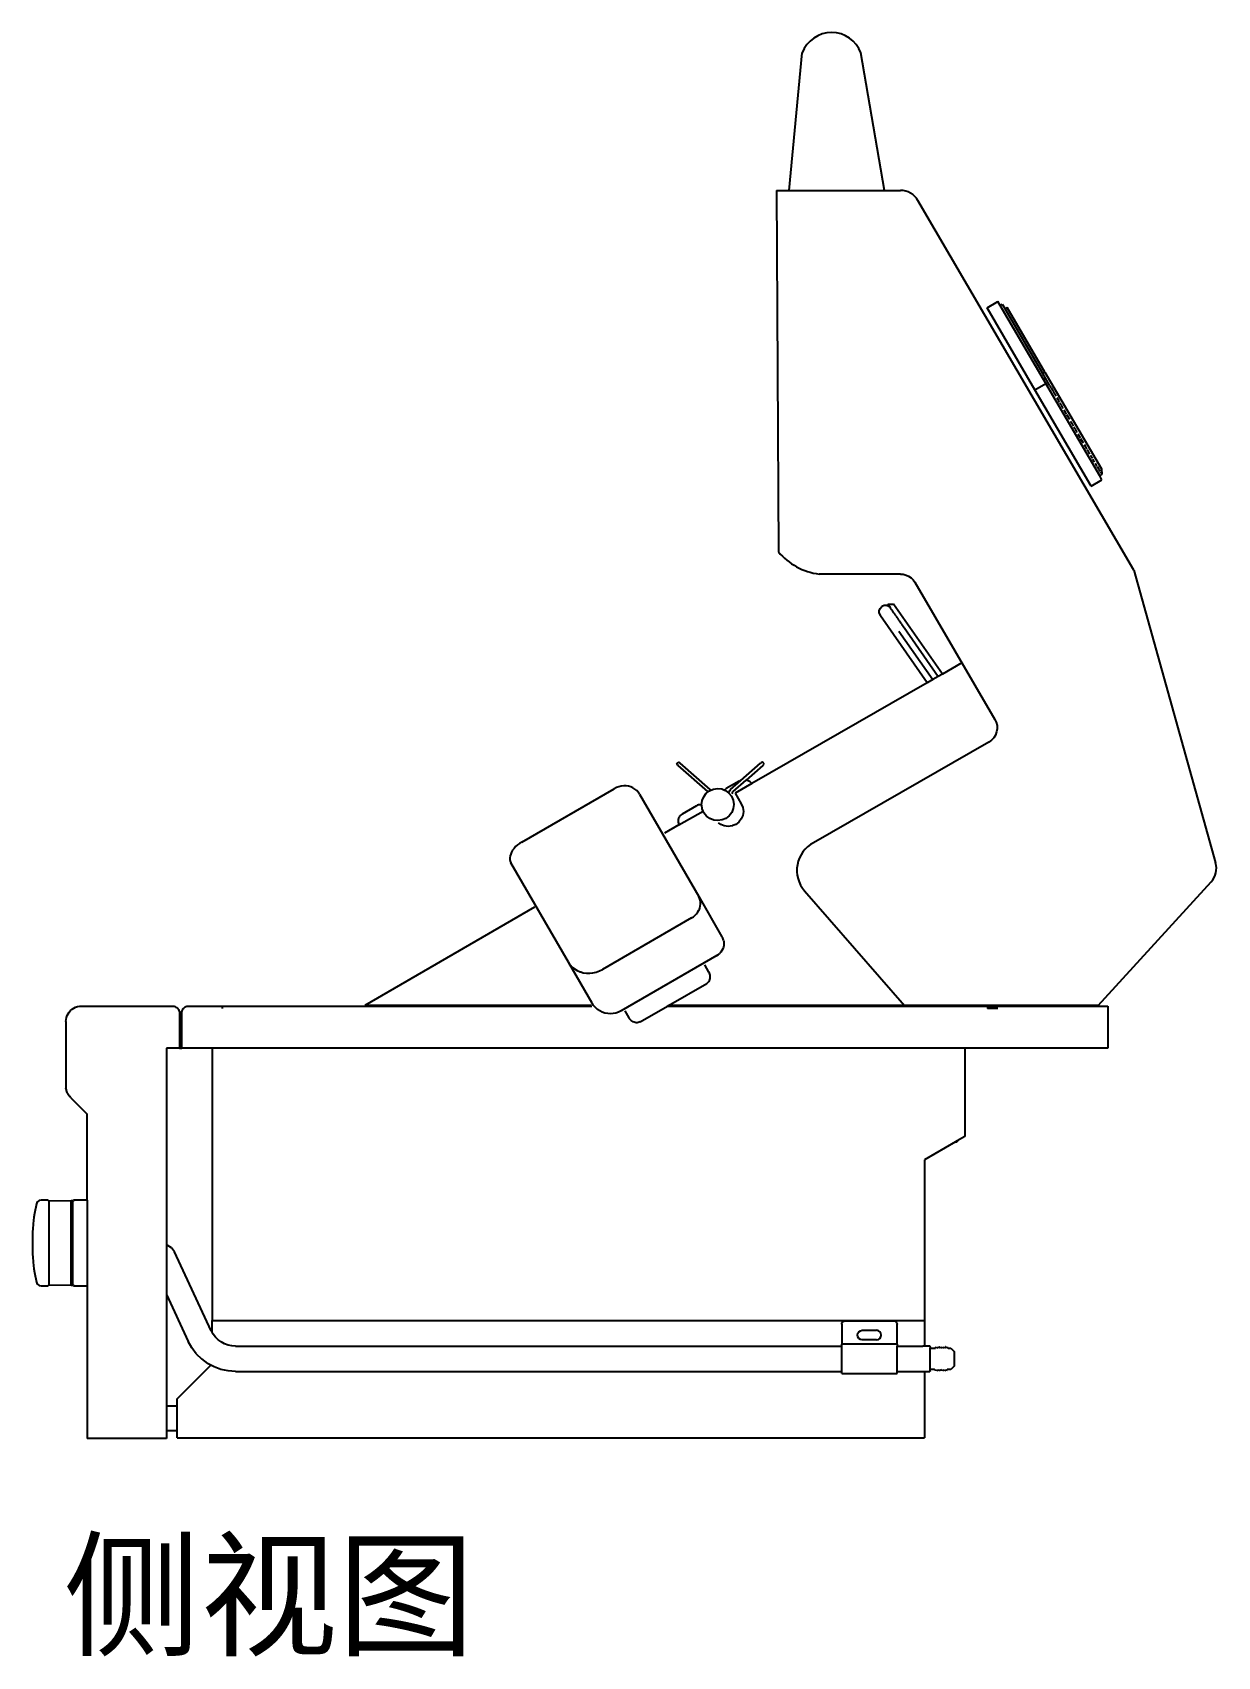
# Model space of a CAD drawing. Header units: millimetres. Extents: x 2468 to 3016, y 227 to 977.
import ezdxf

# ---------------------------------------------------------------- set-up
doc = ezdxf.new("R2010")
doc.units = ezdxf.units.MM
doc.header["$MEASUREMENT"] = 0
doc.layers.add('Edges', color=7, linetype='Continuous')
doc.styles.add('ZB_宋体', font='SimSun.ttf')

# ---------------------------------------------------------------- blocks, each defined once
blk = doc.blocks.new('Ruby5B-IR rs')
blk.add_line((-17.969, -14.698), (-19.938, -14.698))
at = {"layer": 'Edges'}
for p, q in [((-2.478, 16.354), (-2.151, 19.775)), ((-0.107, 16.354), (-0.692, 19.775)), ((-2.794, 16.354), (-2.747, 7.365)), ((-2.794, 16.354), (0.292, 16.354)), ((6.095, 6.905), (0.724, 16.106)), ((2.444, 13.434), (2.714, 13.592)), ((3.635, 11.394), (2.444, 13.434)), ((2.77, 13.495), (2.714, 13.592)), ((2.77, 13.495), (2.824, 13.527)), ((3.848, 11.648), (2.77, 13.495)), ((2.824, 13.527), (2.895, 13.406)), ((2.895, 13.406), (2.949, 13.438)), ((3.832, 11.8), (2.895, 13.406)), ((3.886, 11.832), (2.949, 13.438)), ((3.886, 11.832), (3.832, 11.8)), ((3.902, 11.68), (3.832, 11.8)), ((3.886, 11.832), (5.289, 9.427)), ((3.635, 11.394), (3.905, 11.552)), ((5.034, 8.997), (3.635, 11.394)), ((3.848, 11.648), (3.902, 11.68)), ((3.905, 11.552), (3.848, 11.648)), ((4.001, 11.51), (3.902, 11.68)), ((5.247, 9.251), (3.905, 11.552)), ((4.001, 11.51), (4.02, 11.477)), ((4.024, 11.471), (4.02, 11.477)), ((4.042, 11.439), (4.024, 11.471)), ((4.042, 11.439), (4.083, 11.37)), ((4.083, 11.37), (4.094, 11.351)), ((4.163, 11.234), (4.102, 11.338)), ((4.181, 11.202), (4.207, 11.157)), ((4.207, 11.157), (4.226, 11.123)), ((4.226, 11.123), (4.247, 11.09)), ((4.259, 11.069), (4.273, 11.044)), ((4.273, 11.044), (4.293, 11.009)), ((4.339, 10.931), (4.293, 11.009)), ((4.424, 10.787), (4.362, 10.892)), ((4.502, 10.652), (4.433, 10.77)), ((4.523, 10.616), (4.552, 10.567)), ((4.552, 10.567), (4.572, 10.531)), ((4.572, 10.531), (4.594, 10.494)), ((4.606, 10.473), (4.622, 10.447)), ((4.622, 10.447), (4.642, 10.412)), ((4.689, 10.331), (4.642, 10.412)), ((4.772, 10.191), (4.711, 10.294)), ((4.844, 10.067), (4.781, 10.175)), ((4.863, 10.034), (4.889, 9.99)), ((4.889, 9.99), (4.906, 9.959)), ((4.906, 9.959), (4.926, 9.926)), ((4.936, 9.909), (4.949, 9.886)), ((4.949, 9.886), (4.965, 9.857)), ((5.005, 9.791), (4.965, 9.857)), ((5.069, 9.682), (5.022, 9.762)), ((5.121, 9.592), (5.075, 9.67)), ((5.134, 9.569), (5.152, 9.539)), ((5.152, 9.539), (5.162, 9.519)), ((5.162, 9.519), (5.176, 9.498)), ((5.182, 9.487), (5.223, 9.417)), ((5.256, 9.361), (5.232, 9.402)), ((5.259, 9.355), (5.273, 9.331)), ((5.273, 9.331), (5.277, 9.323)), ((5.282, 9.315), (5.289, 9.304)), ((5.289, 9.427), (5.301, 9.283)), ((5.289, 9.304), (5.291, 9.299)), ((5.295, 9.293), (5.291, 9.299)), ((5.034, 8.997), (5.304, 9.154)), ((5.247, 9.251), (5.301, 9.283)), ((5.304, 9.154), (5.247, 9.251)), ((5.296, 9.292), (5.298, 9.288)), ((5.298, 9.288), (5.301, 9.283)), ((6.095, 6.905), (8.132, -0.376)), ((0.288, 6.81), (-1.733, 6.81)), ((0.288, 6.81), (0.36, 6.804)), ((0.36, 6.804), (0.43, 6.786)), ((0.43, 6.786), (0.495, 6.756)), ((0.495, 6.756), (0.554, 6.715)), ((0.554, 6.715), (0.605, 6.664)), ((0.605, 6.664), (0.647, 6.605)), ((0.647, 6.605), (2.64, 3.195)), ((0.041, 5.966), (-0.025, 6.061)), ((-0.025, 6.061), (0.119, 6.061)), ((1.336, 4.323), (0.119, 6.061)), ((-0.239, 5.898), (-0.217, 5.955)), ((-0.238, 5.837), (-0.239, 5.898)), ((-0.238, 5.837), (-0.213, 5.78)), ((-0.217, 5.955), (-0.175, 6)), ((-0.211, 5.778), (-0.213, 5.78)), ((-0.209, 5.774), (-0.211, 5.778)), ((0.959, 4.106), (-0.209, 5.774)), ((-0.118, 6.024), (-0.175, 6)), ((-0.057, 6.026), (-0.118, 6.024)), ((0, 6.003), (-0.057, 6.026)), ((0, 6.003), (0.041, 5.966)), ((0.041, 5.966), (0.042, 5.964)), ((0.042, 5.964), (0.044, 5.962)), ((0.044, 5.962), (0.045, 5.961)), ((0.046, 5.959), (0.045, 5.961)), ((0.045, 5.961), (0.045, 5.96)), ((0.045, 5.96), (0.046, 5.959)), ((0.046, 5.958), (0.045, 5.96)), ((0.046, 5.959), (0.046, 5.958)), ((0.047, 5.957), (0.046, 5.959)), ((0.047, 5.957), (0.046, 5.958)), ((0.048, 5.956), (0.047, 5.957)), ((0.047, 5.957), (0.049, 5.955)), ((0.05, 5.953), (0.049, 5.955)), ((0.051, 5.952), (0.05, 5.953)), ((0.052, 5.951), (0.051, 5.952)), ((0.057, 5.943), (0.052, 5.951)), ((0.055, 5.938), (0.054, 5.939)), ((0.055, 5.938), (0.059, 5.929)), ((0.059, 5.941), (0.057, 5.943)), ((0.059, 5.941), (0.058, 5.942)), ((0.061, 5.938), (0.059, 5.941)), ((0.061, 5.937), (0.061, 5.938)), ((0.061, 5.937), (0.068, 5.927)), ((0.069, 5.925), (0.068, 5.927)), ((0.07, 5.924), (0.069, 5.925)), ((0.07, 5.924), (0.073, 5.921)), ((0.073, 5.921), (0.077, 5.914)), ((0.077, 5.914), (0.079, 5.912)), ((0.079, 5.912), (0.08, 5.909)), ((0.08, 5.909), (0.081, 5.909)), ((0.081, 5.909), (0.086, 5.902)), ((0.087, 5.901), (0.086, 5.902)), ((0.088, 5.899), (0.087, 5.901)), ((0.089, 5.898), (0.088, 5.899)), ((0.091, 5.895), (0.089, 5.898)), ((0.092, 5.893), (0.091, 5.895)), ((0.094, 5.891), (0.092, 5.893)), ((0.095, 5.889), (0.094, 5.891)), ((0.097, 5.886), (0.095, 5.889)), ((0.102, 5.879), (0.097, 5.886)), ((0.103, 5.877), (0.102, 5.879)), ((0.106, 5.874), (0.103, 5.877)), ((0.108, 5.871), (0.106, 5.874)), ((0.108, 5.87), (0.108, 5.871)), ((0.109, 5.869), (0.108, 5.87)), ((0.12, 5.853), (0.109, 5.869)), ((0.124, 5.848), (0.12, 5.853)), ((0.129, 5.84), (0.124, 5.848)), ((0.132, 5.836), (0.129, 5.84)), ((0.133, 5.834), (0.132, 5.836)), ((0.133, 5.834), (0.139, 5.827)), ((0.14, 5.825), (0.139, 5.827)), ((0.141, 5.824), (0.14, 5.825)), ((0.143, 5.821), (0.141, 5.824)), ((0.144, 5.819), (0.143, 5.821)), ((0.147, 5.815), (0.144, 5.819)), ((0.149, 5.812), (0.147, 5.815)), ((0.157, 5.801), (0.149, 5.812)), ((0.162, 5.793), (0.157, 5.801)), ((0.174, 5.777), (0.162, 5.793)), ((0.181, 5.766), (0.174, 5.777)), ((0.184, 5.762), (0.181, 5.766)), ((0.184, 5.762), (0.19, 5.753)), ((0.19, 5.753), (0.209, 5.726)), ((0.209, 5.726), (0.212, 5.722)), ((0.212, 5.722), (0.213, 5.72)), ((0.213, 5.72), (0.23, 5.697)), ((0.234, 5.691), (0.23, 5.697)), ((0.25, 5.668), (0.234, 5.691)), ((0.254, 5.662), (0.25, 5.668)), ((0.267, 5.643), (0.254, 5.662)), ((0.254, 5.387), (1.096, 4.185)), ((0.269, 5.641), (0.267, 5.643)), ((0.303, 5.592), (0.269, 5.641)), ((0.306, 5.588), (0.303, 5.592)), ((0.306, 5.587), (0.306, 5.588)), ((0.314, 5.576), (0.306, 5.587)), ((0.317, 5.572), (0.314, 5.576)), ((0.317, 5.572), (0.376, 5.487)), ((0.381, 5.481), (0.376, 5.487)), ((0.383, 5.478), (0.381, 5.481)), ((0.383, 5.477), (0.383, 5.478)), ((0.383, 5.477), (1.233, 4.264)), ((1.819, 4.6), (1.336, 4.323)), ((0.959, 4.106), (-3.407, 1.601)), ((1.096, 4.185), (0.959, 4.106)), ((1.233, 4.264), (1.096, 4.185)), ((1.336, 4.323), (1.233, 4.264)), ((2.64, 3.195), (2.674, 3.121)), ((2.683, 2.881), (2.655, 2.805)), ((2.674, 3.121), (2.693, 3.042)), ((2.696, 2.961), (2.683, 2.881)), ((2.693, 3.042), (2.696, 2.961)), ((2.492, 2.629), (-1.874, 0.124)), ((2.557, 2.677), (2.492, 2.629)), ((2.612, 2.736), (2.557, 2.677)), ((2.655, 2.805), (2.612, 2.736)), ((-5.269, 2.084), (-5.268, 2.095)), ((-5.266, 2.074), (-5.269, 2.084)), ((-5.268, 2.095), (-5.265, 2.105)), ((-5.262, 2.064), (-5.266, 2.074)), ((-5.265, 2.105), (-5.259, 2.114)), ((-5.255, 2.056), (-5.262, 2.064)), ((-5.259, 2.114), (-5.251, 2.121)), ((-5.255, 2.056), (-5.249, 2.051)), ((-5.251, 2.121), (-5.241, 2.125)), ((-5.246, 2.05), (-5.249, 2.051)), ((-5.239, 2.048), (-5.246, 2.05)), ((-5.241, 2.044), (-5.246, 2.05)), ((-5.241, 2.125), (-5.231, 2.127)), ((-4.502, 1.398), (-5.241, 2.044)), ((-5.225, 2.046), (-5.236, 2.047)), ((-5.231, 2.127), (-5.22, 2.127)), ((-5.22, 2.127), (-5.21, 2.123)), ((-5.21, 2.123), (-5.201, 2.117)), ((-5.195, 2.112), (-5.201, 2.117)), ((-5.194, 2.109), (-5.195, 2.112)), ((-5.188, 2.105), (-5.194, 2.109)), ((-5.189, 2.1), (-5.188, 2.091)), ((-4.44, 1.451), (-5.188, 2.105)), ((-3.678, 1.677), (-3.188, 2.105)), ((-3.135, 2.044), (-3.55, 1.681)), ((-3.188, 2.105), (-3.181, 2.109)), ((-3.181, 2.109), (-3.186, 2.1)), ((-3.174, 2.117), (-3.181, 2.112)), ((-3.181, 2.109), (-3.181, 2.112)), ((-3.166, 2.123), (-3.174, 2.117)), ((-3.155, 2.127), (-3.166, 2.123)), ((-3.145, 2.127), (-3.155, 2.127)), ((-3.134, 2.125), (-3.145, 2.127)), ((-3.14, 2.047), (-3.137, 2.048)), ((-3.135, 2.044), (-3.13, 2.05)), ((-3.125, 2.121), (-3.134, 2.125)), ((-3.13, 2.05), (-3.127, 2.051)), ((-3.121, 2.056), (-3.127, 2.051)), ((-3.117, 2.114), (-3.125, 2.121)), ((-3.121, 2.056), (-3.114, 2.064)), ((-3.111, 2.105), (-3.117, 2.114)), ((-3.114, 2.064), (-3.109, 2.074)), ((-3.108, 2.095), (-3.111, 2.105)), ((-3.109, 2.074), (-3.107, 2.084)), ((-3.107, 2.084), (-3.108, 2.095)), ((-3.725, 1.657), (-4.042, 1.474)), ((-3.936, 1.451), (-3.678, 1.677)), ((-3.873, 1.398), (-3.55, 1.681)), ((-3.694, 1.672), (-3.725, 1.657)), ((-3.678, 1.677), (-3.694, 1.672)), ((-3.519, 1.672), (-3.55, 1.681)), ((-3.485, 1.657), (-3.519, 1.672)), ((-3.452, 1.638), (-3.485, 1.657)), ((-3.421, 1.615), (-3.452, 1.638)), ((-9.131, 0.143), (-6.833, 1.47)), ((-6.777, 1.499), (-6.833, 1.47)), ((-6.718, 1.52), (-6.777, 1.499)), ((-6.657, 1.534), (-6.718, 1.52)), ((-6.595, 1.541), (-6.657, 1.534)), ((-6.534, 1.54), (-6.595, 1.541)), ((-6.474, 1.531), (-6.534, 1.54)), ((-6.417, 1.515), (-6.474, 1.531)), ((-6.363, 1.492), (-6.417, 1.515)), ((-6.314, 1.462), (-6.363, 1.492)), ((-6.269, 1.426), (-6.314, 1.462)), ((-6.231, 1.384), (-6.269, 1.426)), ((-6.199, 1.337), (-6.231, 1.384)), ((-6.199, 1.337), (-4.729, -1.21)), ((-4.643, 1.174), (-4.604, 1.271)), ((-4.604, 1.271), (-4.542, 1.355)), ((-4.542, 1.355), (-4.497, 1.39)), ((-4.497, 1.39), (-4.502, 1.398)), ((-4.497, 1.39), (-4.46, 1.419)), ((-4.46, 1.419), (-4.428, 1.433)), ((-4.428, 1.433), (-4.44, 1.451)), ((-4.428, 1.433), (-4.364, 1.461)), ((-4.364, 1.461), (-4.26, 1.475)), ((-4.26, 1.475), (-4.157, 1.463)), ((-4.157, 1.463), (-4.087, 1.435)), ((-4.087, 1.435), (-4.079, 1.444)), ((-4.087, 1.435), (-4.06, 1.424)), ((-4.079, 1.444), (-4.062, 1.461)), ((-4.062, 1.461), (-4.042, 1.474)), ((-4.06, 1.424), (-3.976, 1.362)), ((-3.976, 1.362), (-3.912, 1.28)), ((-3.969, 1.384), (-3.961, 1.406)), ((-3.969, 1.382), (-3.969, 1.384)), ((-3.961, 1.406), (-3.95, 1.427)), ((-3.95, 1.427), (-3.936, 1.451)), ((-3.912, 1.28), (-3.87, 1.184)), ((-3.896, 1.34), (-3.895, 1.345)), ((-3.895, 1.345), (-3.891, 1.36)), ((-3.891, 1.36), (-3.886, 1.374)), ((-3.886, 1.374), (-3.879, 1.388)), ((-3.879, 1.388), (-3.873, 1.398)), ((-3.407, 1.601), (-3.823, 1.362)), ((-3.823, 1.362), (-3.668, 1.091)), ((-3.407, 1.601), (-3.421, 1.615)), ((-5.224, 0.568), (-4.615, 0.909)), ((-5.165, 0.823), (-5.186, 0.804)), ((-5.143, 0.839), (-5.165, 0.823)), ((-4.781, 1.047), (-5.143, 0.839)), ((-4.76, 1.057), (-4.781, 1.047)), ((-4.737, 1.064), (-4.76, 1.057)), ((-4.714, 1.068), (-4.737, 1.064)), ((-4.689, 1.068), (-4.714, 1.068)), ((-4.665, 1.064), (-4.689, 1.068)), ((-4.654, 1.061), (-4.665, 1.064)), ((-4.655, 1.071), (-4.643, 1.174)), ((-4.654, 1.061), (-4.655, 1.071)), ((-4.64, 0.967), (-4.654, 1.061)), ((-4.615, 0.909), (-4.64, 0.967)), ((-4.599, 0.871), (-4.615, 0.909)), ((-4.535, 0.789), (-4.599, 0.871)), ((-3.907, 0.88), (-3.969, 0.796)), ((-3.868, 0.977), (-3.907, 0.88)), ((-3.87, 1.184), (-3.856, 1.08)), ((-3.856, 1.08), (-3.868, 0.977)), ((-3.668, 1.091), (-3.631, 1)), ((-3.631, 1), (-3.618, 0.903)), ((-3.618, 0.903), (-3.631, 0.806)), ((-5.224, 0.568), (-5.583, 0.367)), ((-5.236, 0.701), (-5.24, 0.671)), ((-5.24, 0.671), (-5.239, 0.64)), ((-5.239, 0.64), (-5.235, 0.609)), ((-5.229, 0.73), (-5.236, 0.701)), ((-5.235, 0.609), (-5.228, 0.578)), ((-5.218, 0.757), (-5.229, 0.73)), ((-5.228, 0.578), (-5.224, 0.568)), ((-5.203, 0.782), (-5.218, 0.757)), ((-5.186, 0.804), (-5.203, 0.782)), ((-4.451, 0.727), (-4.535, 0.789)), ((-4.354, 0.688), (-4.451, 0.727)), ((-4.25, 0.676), (-4.354, 0.688)), ((-4.147, 0.691), (-4.25, 0.676)), ((-4.181, 0.58), (-4.232, 0.619)), ((-4.091, 0.542), (-4.181, 0.58)), ((-4.051, 0.732), (-4.147, 0.691)), ((-3.994, 0.529), (-4.091, 0.542)), ((-3.969, 0.796), (-4.051, 0.732)), ((-3.897, 0.542), (-3.994, 0.529)), ((-3.88, 0.549), (-3.897, 0.542)), ((-3.879, 0.55), (-3.88, 0.549)), ((-3.806, 0.579), (-3.879, 0.55)), ((-3.878, 0.553), (-3.879, 0.55)), ((-3.729, 0.638), (-3.806, 0.579)), ((-3.669, 0.716), (-3.729, 0.638)), ((-3.631, 0.806), (-3.669, 0.716)), ((-9.282, 0.029), (-9.322, -0.015)), ((-9.236, 0.071), (-9.282, 0.029)), ((-9.185, 0.109), (-9.236, 0.071)), ((-9.131, 0.143), (-9.185, 0.109)), ((-9.42, -0.204), (-9.426, -0.25)), ((-9.426, -0.25), (-9.424, -0.293)), ((-9.424, -0.293), (-9.415, -0.334)), ((-9.406, -0.156), (-9.42, -0.204)), ((-9.415, -0.334), (-9.398, -0.372)), ((-9.385, -0.109), (-9.406, -0.156)), ((-7.968, -2.849), (-9.398, -0.372)), ((-9.357, -0.061), (-9.385, -0.109)), ((-9.322, -0.015), (-9.357, -0.061)), ((-4.729, -1.21), (-4.15, -2.212)), ((-4.707, -1.254), (-4.729, -1.21)), ((-2.094, -1.075), (0.39, -3.923)), ((5.207, -3.923), (8.019, -0.848)), ((-8.815, -1.48), (-13.033, -3.923)), ((-4.779, -1.641), (-4.747, -1.597)), ((-4.747, -1.597), (-4.722, -1.551)), ((-4.722, -1.551), (-4.711, -1.525)), ((-4.711, -1.525), (-4.702, -1.502)), ((-4.692, -1.301), (-4.707, -1.254)), ((-4.702, -1.502), (-4.689, -1.452)), ((-4.684, -1.351), (-4.692, -1.301)), ((-4.689, -1.452), (-4.683, -1.401)), ((-4.683, -1.401), (-4.684, -1.351)), ((-4.904, -1.746), (-7.123, -3.027)), ((-4.904, -1.746), (-4.858, -1.716)), ((-4.858, -1.716), (-4.816, -1.681)), ((-4.816, -1.681), (-4.779, -1.641)), ((-4.13, -2.253), (-4.15, -2.212)), ((-4.115, -2.295), (-4.13, -2.253)), ((-4.115, -2.295), (-4.107, -2.34)), ((-4.107, -2.34), (-4.104, -2.384)), ((-4.104, -2.384), (-4.107, -2.429)), ((-4.276, -2.682), (-6.661, -4.059)), ((-4.276, -2.682), (-4.238, -2.657)), ((-4.238, -2.657), (-4.204, -2.628)), ((-4.175, -2.594), (-4.204, -2.628)), ((-4.15, -2.556), (-4.175, -2.594)), ((-4.13, -2.516), (-4.15, -2.556)), ((-4.115, -2.473), (-4.13, -2.516)), ((-4.107, -2.429), (-4.115, -2.473)), ((-7.968, -2.849), (-7.962, -2.859)), ((-7.96, -2.86), (-7.968, -2.849)), ((-7.96, -2.86), (-7.962, -2.859)), ((-7.381, -3.867), (-7.96, -2.86)), ((-7.96, -2.86), (-7.926, -2.912)), ((-7.926, -2.912), (-7.874, -2.967)), ((-7.874, -2.967), (-7.815, -3.016)), ((-7.815, -3.016), (-7.749, -3.056)), ((-7.749, -3.056), (-7.677, -3.087)), ((-7.677, -3.087), (-7.664, -3.09)), ((-7.664, -3.09), (-7.601, -3.108)), ((-7.601, -3.108), (-7.521, -3.12)), ((-7.521, -3.12), (-7.44, -3.121)), ((-7.44, -3.121), (-7.358, -3.112)), ((-7.358, -3.112), (-7.277, -3.093)), ((-7.277, -3.093), (-7.198, -3.065)), ((-7.198, -3.065), (-7.123, -3.027)), ((-4.476, -3.093), (-4.579, -2.914)), ((-4.463, -3.119), (-4.476, -3.093)), ((-4.453, -3.145), (-4.463, -3.119)), ((-4.446, -3.172), (-4.453, -3.145)), ((-4.443, -3.2), (-4.446, -3.172)), ((-4.446, -3.254), (-4.443, -3.227)), ((-4.443, -3.227), (-4.443, -3.2)), ((-5.479, -3.923), (-4.528, -3.374)), ((-4.528, -3.374), (-4.508, -3.36)), ((-4.508, -3.36), (-4.49, -3.344)), ((-4.49, -3.344), (-4.475, -3.324)), ((-4.475, -3.324), (-4.462, -3.303)), ((-4.462, -3.303), (-4.453, -3.279)), ((-4.453, -3.279), (-4.446, -3.254)), ((-20.357, -4.051), (-20.319, -4.018)), ((-20.319, -4.018), (-20.277, -3.99)), ((-20.277, -3.99), (-20.232, -3.968)), ((-20.232, -3.968), (-20.185, -3.952)), ((-20.185, -3.952), (-20.136, -3.942)), ((-20.136, -3.942), (-20.086, -3.939)), ((-20.086, -3.939), (-17.823, -3.939)), ((-17.823, -3.939), (-17.8, -3.941)), ((-17.8, -3.941), (-17.777, -3.945)), ((-17.777, -3.945), (-17.755, -3.952)), ((-17.755, -3.952), (-17.735, -3.963)), ((-17.735, -3.963), (-17.716, -3.975)), ((-17.716, -3.975), (-17.698, -3.991)), ((-17.698, -3.991), (-17.683, -4.008)), ((-17.683, -4.008), (-17.67, -4.027)), ((-17.67, -4.027), (-17.66, -4.048)), ((-17.58, -4.06), (-17.573, -4.04)), ((-17.573, -4.04), (-17.564, -4.02)), ((-17.564, -4.02), (-17.552, -4.003)), ((-17.552, -4.003), (-17.538, -3.987)), ((-17.538, -3.987), (-17.522, -3.973)), ((-17.522, -3.973), (-17.504, -3.961)), ((-17.504, -3.961), (-17.485, -3.951)), ((-17.485, -3.951), (-17.465, -3.945)), ((-17.465, -3.945), (-17.444, -3.94)), ((-17.444, -3.94), (-17.423, -3.939)), ((-17.423, -3.939), (-16.586, -3.939)), ((-16.586, -3.939), (-7.391, -3.939)), ((-16.586, -3.939), (-16.586, -4.002)), ((-7.401, -3.923), (-13.033, -3.923)), ((-7.342, -3.924), (-7.381, -3.867)), ((-7.297, -3.976), (-7.342, -3.924)), ((-7.245, -4.021), (-7.297, -3.976)), ((-7.188, -4.059), (-7.245, -4.021)), ((-6.185, -4.331), (-5.506, -3.939)), ((-5.506, -3.939), (-5.479, -3.923)), ((-5.506, -3.939), (2.453, -3.939)), ((5.207, -3.923), (-5.479, -3.923)), ((2.453, -3.939), (5.453, -3.939)), ((2.453, -3.939), (2.453, -3.999)), ((2.715, -3.999), (2.453, -3.999)), ((2.453, -3.999), (2.453, -4.002)), ((2.717, -4.002), (2.715, -3.999)), ((5.453, -3.939), (5.453, -4.99)), ((-20.469, -4.322), (-20.465, -4.272)), ((-20.469, -4.322), (-20.469, -5.974)), ((-20.465, -4.272), (-20.456, -4.223)), ((-20.456, -4.223), (-20.44, -4.176)), ((-20.44, -4.176), (-20.417, -4.131)), ((-20.417, -4.131), (-20.39, -4.089)), ((-20.39, -4.089), (-20.357, -4.051)), ((-17.66, -4.048), (-17.653, -4.069)), ((-17.653, -4.069), (-17.648, -4.092)), ((-17.648, -4.092), (-17.647, -4.115)), ((-17.647, -4.115), (-17.647, -4.99)), ((-17.586, -4.102), (-17.584, -4.081)), ((-17.586, -4.99), (-17.586, -4.102)), ((-17.584, -4.081), (-17.58, -4.06)), ((-7.126, -4.09), (-7.188, -4.059)), ((-7.061, -4.112), (-7.126, -4.09)), ((-6.993, -4.126), (-7.061, -4.112)), ((-6.924, -4.13), (-6.993, -4.126)), ((-6.856, -4.126), (-6.924, -4.13)), ((-6.788, -4.112), (-6.856, -4.126)), ((-6.723, -4.09), (-6.788, -4.112)), ((-6.661, -4.059), (-6.723, -4.09)), ((-6.563, -4.059), (-6.463, -4.232)), ((-6.447, -4.257), (-6.463, -4.232)), ((-6.428, -4.279), (-6.447, -4.257)), ((-6.407, -4.299), (-6.428, -4.279)), ((-6.385, -4.317), (-6.407, -4.299)), ((-6.36, -4.331), (-6.385, -4.317)), ((-6.335, -4.342), (-6.36, -4.331)), ((-6.309, -4.349), (-6.335, -4.342)), ((-6.283, -4.353), (-6.309, -4.349)), ((-6.257, -4.353), (-6.283, -4.353)), ((-6.232, -4.349), (-6.257, -4.353)), ((-6.207, -4.342), (-6.232, -4.349)), ((-6.185, -4.331), (-6.207, -4.342)), ((-17.647, -4.99), (-17.969, -4.99)), ((-17.969, -4.99), (-17.969, -9.886)), ((-17.647, -4.99), (-17.586, -4.99)), ((-16.836, -4.99), (-17.586, -4.99)), ((-16.836, -4.99), (-16.836, -11.761)), ((1.893, -4.99), (-16.836, -4.99)), ((1.893, -4.99), (1.893, -7.18)), ((5.453, -4.99), (1.893, -4.99)), ((-20.465, -5.996), (-20.469, -5.974)), ((-20.46, -6.019), (-20.465, -5.996)), ((-20.454, -6.041), (-20.46, -6.019)), ((-20.446, -6.063), (-20.454, -6.041)), ((-20.438, -6.085), (-20.446, -6.063)), ((-20.428, -6.106), (-20.438, -6.085)), ((-20.417, -6.126), (-20.428, -6.106)), ((-20.405, -6.146), (-20.417, -6.126)), ((-20.392, -6.165), (-20.405, -6.146)), ((-20.378, -6.183), (-20.392, -6.165)), ((-20.348, -6.218), (-20.378, -6.183)), ((-20.348, -6.218), (-19.938, -6.627)), ((-19.938, -8.765), (-19.938, -6.627)), ((1.893, -7.18), (1.703, -7.291)), ((1.662, -7.314), (0.89, -7.761)), ((1.703, -7.291), (1.662, -7.314)), ((1.662, -7.314), (1.703, -7.314)), ((1.703, -7.291), (1.703, -7.314)), ((0.89, -7.761), (0.89, -11.761)), ((-21.202, -8.856), (-21.249, -9.1)), ((-21.19, -8.831), (-21.202, -8.856)), ((-21.179, -8.809), (-21.19, -8.831)), ((-21.138, -8.776), (-21.179, -8.809)), ((-21.087, -8.765), (-21.138, -8.776)), ((-20.95, -8.765), (-21.087, -8.765)), ((-20.929, -8.768), (-20.95, -8.765)), ((-20.912, -8.779), (-20.929, -8.768)), ((-20.898, -8.794), (-20.912, -8.779)), ((-20.89, -8.803), (-20.898, -8.794)), ((-20.342, -8.783), (-20.89, -8.794)), ((-20.89, -8.794), (-20.89, -8.803)), ((-20.89, -10.862), (-20.89, -8.803)), ((-20.3, -8.784), (-20.342, -8.783)), ((-20.342, -10.882), (-20.342, -8.783)), ((-20.3, -8.784), (-20.3, -8.803)), ((-20.292, -8.794), (-20.3, -8.803)), ((-20.3, -10.862), (-20.3, -8.803)), ((-20.279, -8.779), (-20.292, -8.794)), ((-20.261, -8.768), (-20.279, -8.779)), ((-20.241, -8.765), (-20.261, -8.768)), ((-19.938, -8.765), (-20.241, -8.765)), ((-19.938, -8.765), (-19.938, -10.901)), ((-21.266, -9.19), (-21.282, -9.355)), ((-21.249, -9.1), (-21.266, -9.19)), ((-21.3, -9.561), (-21.302, -9.608)), ((-21.302, -9.608), (-21.302, -10.058)), ((-21.294, -9.486), (-21.3, -9.545)), ((-21.3, -9.545), (-21.3, -9.561)), ((-21.282, -9.355), (-21.294, -9.486)), ((-21.302, -10.058), (-21.3, -10.104)), ((-17.949, -9.889), (-17.969, -9.886)), ((-17.969, -9.886), (-17.969, -11.119)), ((-17.844, -9.953), (-17.949, -9.889)), ((-17.771, -10.052), (-17.844, -9.953)), ((-16.856, -12.015), (-17.771, -10.052)), ((-21.3, -10.104), (-21.3, -10.121)), ((-21.3, -10.121), (-21.294, -10.18)), ((-21.294, -10.18), (-21.282, -10.311)), ((-21.282, -10.311), (-21.266, -10.475)), ((-21.266, -10.475), (-21.249, -10.565)), ((-21.249, -10.565), (-21.202, -10.809)), ((-21.202, -10.809), (-21.19, -10.835)), ((-21.19, -10.835), (-21.179, -10.857)), ((-21.179, -10.857), (-21.138, -10.889)), ((-21.138, -10.889), (-21.087, -10.901)), ((-21.087, -10.901), (-20.95, -10.901)), ((-20.95, -10.901), (-20.929, -10.897)), ((-20.929, -10.897), (-20.912, -10.887)), ((-20.912, -10.887), (-20.898, -10.871)), ((-20.898, -10.871), (-20.89, -10.862)), ((-20.89, -10.862), (-20.89, -10.872)), ((-20.89, -10.872), (-20.342, -10.882)), ((-20.342, -10.882), (-20.3, -10.881)), ((-20.3, -10.862), (-20.292, -10.871)), ((-20.3, -10.862), (-20.3, -10.881)), ((-20.292, -10.871), (-20.279, -10.887)), ((-20.279, -10.887), (-20.261, -10.897)), ((-20.261, -10.897), (-20.241, -10.901)), ((-20.241, -10.901), (-19.938, -10.901)), ((-19.938, -10.901), (-19.938, -14.698)), ((-17.969, -11.119), (-17.427, -12.281)), ((-17.969, -11.119), (-17.969, -13.886)), ((-16.836, -12.052), (-16.856, -12.015)), ((-16.836, -12.052), (-16.836, -11.761)), ((-16.836, -11.761), (0.89, -11.761)), ((-16.81, -12.098), (-16.836, -12.052)), ((-16.753, -12.173), (-16.81, -12.098)), ((-1.17, -11.849), (-1.164, -11.819)), ((-1.17, -11.849), (-1.17, -12.353)), ((-1.164, -11.819), (-1.147, -11.793)), ((-1.147, -11.793), (-1.122, -11.776)), ((-1.122, -11.776), (-1.092, -11.77)), ((-1.092, -11.77), (0.129, -11.77)), ((-0.777, -12.124), (-0.768, -12.079)), ((-0.768, -12.079), (-0.742, -12.041)), ((-0.742, -12.041), (-0.704, -12.015)), ((-0.704, -12.015), (-0.658, -12.006)), ((-0.658, -12.006), (-0.304, -12.006)), ((-0.259, -12.015), (-0.304, -12.006)), ((-0.221, -12.041), (-0.259, -12.015)), ((-0.195, -12.079), (-0.221, -12.041)), ((-0.186, -12.124), (-0.195, -12.079)), ((0.129, -11.77), (0.159, -11.776)), ((0.159, -11.776), (0.185, -11.793)), ((0.185, -11.793), (0.202, -11.819)), ((0.202, -11.819), (0.208, -11.849)), ((0.208, -12.353), (0.208, -11.849)), ((0.89, -11.761), (0.89, -12.396)), ((-17.338, -12.442), (-17.427, -12.281)), ((-17.226, -12.588), (-17.338, -12.442)), ((-16.685, -12.24), (-16.753, -12.173)), ((-16.609, -12.296), (-16.685, -12.24)), ((-16.526, -12.341), (-16.609, -12.296)), ((-16.437, -12.374), (-16.526, -12.341)), ((-16.344, -12.394), (-16.437, -12.374)), ((-16.25, -12.401), (-16.344, -12.394)), ((-16.25, -12.401), (-1.17, -12.401)), ((0.208, -12.353), (-1.17, -12.353)), ((-1.17, -12.401), (-1.17, -12.353)), ((-1.17, -13.031), (-1.17, -12.401)), ((-0.768, -12.17), (-0.777, -12.124)), ((-0.742, -12.208), (-0.768, -12.17)), ((-0.704, -12.233), (-0.742, -12.208)), ((-0.658, -12.242), (-0.704, -12.233)), ((-0.304, -12.242), (-0.658, -12.242)), ((-0.304, -12.242), (-0.259, -12.233)), ((-0.259, -12.233), (-0.221, -12.208)), ((-0.221, -12.208), (-0.195, -12.17)), ((-0.195, -12.17), (-0.186, -12.124)), ((0.208, -12.353), (0.208, -12.401)), ((0.208, -12.401), (0.841, -12.401)), ((0.208, -13.031), (0.208, -12.401)), ((0.841, -12.401), (0.844, -12.396)), ((0.841, -12.401), (0.846, -12.401)), ((0.844, -12.396), (0.89, -12.396)), ((0.89, -12.396), (1.023, -12.396)), ((1.032, -12.414), (1.023, -12.396)), ((1.032, -12.414), (1.032, -12.449)), ((1.032, -12.449), (1.16, -12.449)), ((1.032, -12.98), (1.032, -12.449)), ((1.16, -12.449), (1.18, -12.415)), ((1.18, -12.415), (1.199, -12.449)), ((1.199, -12.449), (1.218, -12.415)), ((1.218, -12.415), (1.239, -12.449)), ((1.239, -12.449), (1.257, -12.42)), ((1.257, -12.42), (1.259, -12.418)), ((1.259, -12.418), (1.278, -12.449)), ((1.278, -12.449), (1.298, -12.415)), ((1.298, -12.415), (1.317, -12.449)), ((1.317, -12.449), (1.337, -12.415)), ((1.337, -12.415), (1.357, -12.449)), ((1.357, -12.449), (1.376, -12.415)), ((1.376, -12.415), (1.396, -12.449)), ((1.396, -12.449), (1.414, -12.42)), ((1.417, -12.418), (1.414, -12.42)), ((1.417, -12.418), (1.435, -12.449)), ((1.435, -12.449), (1.455, -12.415)), ((1.455, -12.415), (1.475, -12.449)), ((1.475, -12.449), (1.54, -12.449)), ((1.54, -12.449), (1.626, -12.535)), ((-17.705, -13.71), (-16.865, -12.873)), ((-17.226, -12.588), (-17.096, -12.718)), ((-17.096, -12.718), (-16.948, -12.828)), ((-16.865, -12.873), (-16.948, -12.828)), ((-16.786, -12.915), (-16.865, -12.873)), ((-16.613, -12.979), (-16.786, -12.915)), ((1.626, -12.894), (1.54, -12.98)), ((1.626, -12.535), (1.626, -12.894)), ((-16.433, -13.018), (-16.613, -12.979)), ((-16.25, -13.031), (-16.433, -13.018)), ((-16.25, -13.031), (-1.17, -13.031)), ((-1.17, -13.077), (-1.17, -13.031)), ((-1.17, -13.077), (0.208, -13.077)), ((0.208, -13.031), (0.843, -13.031)), ((0.208, -13.077), (0.208, -13.031)), ((0.841, -13.027), (0.843, -13.031)), ((0.843, -13.031), (0.85, -13.031)), ((0.843, -13.031), (0.844, -13.033)), ((0.844, -13.033), (0.89, -13.033)), ((0.89, -13.033), (0.89, -14.683)), ((0.89, -13.033), (1.023, -13.033)), ((1.032, -13.015), (1.023, -13.033)), ((1.14, -12.98), (1.032, -12.98)), ((1.032, -13.015), (1.032, -12.98)), ((1.159, -13.008), (1.14, -12.98)), ((1.159, -13.008), (1.161, -13.011)), ((1.161, -13.011), (1.179, -12.98)), ((1.179, -12.98), (1.199, -13.014)), ((1.199, -13.014), (1.219, -12.98)), ((1.219, -12.98), (1.238, -13.012)), ((1.238, -13.012), (1.258, -12.98)), ((1.258, -12.98), (1.278, -13.013)), ((1.278, -13.013), (1.298, -12.98)), ((1.316, -13.008), (1.298, -12.98)), ((1.318, -13.011), (1.316, -13.008)), ((1.318, -13.011), (1.337, -12.98)), ((1.337, -12.98), (1.357, -13.014)), ((1.357, -13.014), (1.376, -12.98)), ((1.376, -12.98), (1.395, -13.012)), ((1.395, -13.012), (1.416, -12.98)), ((1.416, -12.98), (1.436, -13.013)), ((1.436, -13.013), (1.455, -12.98)), ((1.54, -12.98), (1.455, -12.98)), ((-17.705, -13.886), (-17.705, -13.71)), ((-17.969, -13.886), (-17.705, -13.886)), ((-17.969, -13.886), (-17.969, -14.496)), ((-17.705, -14.496), (-17.705, -13.886)), ((-17.969, -14.496), (-17.705, -14.496)), ((-17.969, -14.496), (-17.969, -14.698)), ((-17.705, -14.683), (-17.705, -14.496)), ((-17.705, -14.683), (0.89, -14.683))]:
    blk.add_line(p, q, dxfattribs=at)
for centre, radius, start, end in [((-1.422, 19.507), 0.777, 20.1238, 159.8762), ((0.292, 15.854), 0.5, 30.2705, 90), ((-1.527, 8.39), 1.594, 220.0446, 262.5838), ((-1.506, -0.563), 0.779, 118.1308, 221.0903), ((7.65, -0.51), 0.5, 317.5548, 15.6342)]:
    blk.add_arc(centre, radius, start, end, dxfattribs=at)

msp = doc.modelspace()

# ---------------------------------------------------------------- block references
at = {"xscale": 18.57142857142857, "yscale": 18.57142857142857, "zscale": 18.57142857142857}
msp.add_blockref('Ruby5B-IR rs', (2863.99, 600.67), dxfattribs=at)

# ---------------------------------------------------------------- texts
at = {"color": 253, "insert": (2482.65, 278.53), "char_height": 46.4286, "width": 9282.3067, "attachment_point": 1, "style": 'ZB_宋体'}
msp.add_mtext('{\\fKaiTi|b0|i0|c134|p34;\\C256;\\c0;侧视图}', dxfattribs=at)

doc.saveas('drawing.dxf')
